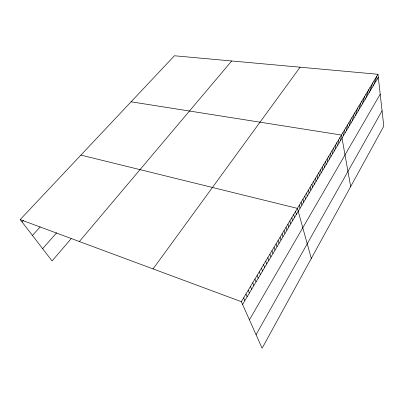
<?xml version="1.0" encoding="UTF-8"?>
<svg xmlns="http://www.w3.org/2000/svg" width="404" height="404" viewBox="0 0 404 404"><rect width="100%" height="100%" fill="white"/><g stroke="black" fill="none" stroke-linecap="round" stroke-linejoin="round"><path stroke-width="0.61" d="M256.065 334.679L382.073 110.787M249.435 319.816L380.204 94.183M242.572 304.424L378.306 77.27M377.967 74.28L383.8 126.159L262.11 348.233L241.345 301.677L377.967 74.28L174.432 55.767L20.2 219.574L52.091 260.944L71.119 238.734M153.081 268.907L300.096 67.2M79.361 241.536L231.694 60.979M42.642 248.687L56.631 232.81M32.436 235.446L40.153 226.947M22.038 221.958L23.654 220.231M131.083 101.803L341.461 135.047L350.677 186.603M80.906 155.096L297.405 208.373L311.302 258.464M20.2 219.574L241.345 301.677M243.657 297.829L244.864 300.586M245.95 294.011L247.142 296.778M248.223 290.229L249.394 293.001M250.48 286.476L251.631 289.259M252.712 282.76L253.848 285.552M254.929 279.073L256.045 281.871M257.126 275.417L258.227 278.225M259.302 271.791L260.388 274.609M261.459 268.2L262.529 271.023M263.6 264.635L264.655 267.468M265.721 261.105L266.761 263.943M267.827 257.601L268.847 260.449M269.912 254.126L270.922 256.979M271.983 250.682L272.973 253.545M274.038 247.268L275.013 250.132M276.073 243.88L277.033 246.753M278.088 240.516L279.038 243.4M280.093 237.188L281.027 240.072M282.078 233.881L282.997 236.769M284.047 230.603L284.951 233.497M286.002 227.351L286.896 230.25M287.941 224.124L288.82 227.028M289.865 220.922L290.729 223.836M291.769 217.751L292.622 220.665M293.663 214.6L294.501 217.519M295.541 211.474L296.364 214.398M299.263 205.277L300.066 208.206M301.111 202.202L301.899 205.136M302.944 199.152L303.722 202.091M304.762 196.122L305.53 199.066M306.57 193.117L307.318 196.066M308.358 190.138L309.1 193.087M310.136 187.183L310.863 190.132M311.898 184.249L312.615 187.203M313.65 181.335L314.352 184.295M315.383 178.447L316.079 181.406M317.11 175.578L317.791 178.543M318.817 172.73L319.488 175.7M320.513 169.907L321.175 172.877M322.2 167.105L322.852 170.079M323.872 164.322L324.513 167.296M325.528 161.56L326.159 164.539M327.174 158.822L327.796 161.797M328.811 156.101L329.422 159.08M330.432 153.399L331.033 156.383M332.043 150.722L332.633 153.702M333.638 148.061L334.224 151.046M335.229 145.42L335.8 148.404M336.805 142.799L337.365 145.783M338.365 140.193L338.921 143.183M339.921 137.613L340.461 140.602M342.991 132.497L343.516 135.492M344.511 129.972L345.026 132.961M346.021 127.457L346.526 130.452M347.516 124.967L348.016 127.962M349.006 122.493L349.495 125.487M350.48 120.033L350.965 123.028M351.945 117.594L352.419 120.589M353.404 115.17L353.869 118.165M354.848 112.761L355.308 115.761M356.283 110.373L356.732 113.367M357.712 107.999L358.151 110.999M359.126 105.641L359.56 108.641M360.53 103.303L360.959 106.297M361.928 100.98L362.348 103.974M363.317 98.672L363.726 101.667M364.691 96.379L365.1 99.374M366.059 94.102L366.458 97.096M367.418 91.839L367.812 94.834M368.771 89.592L369.155 92.587M370.109 87.36L370.488 90.355M371.443 85.143L371.811 88.138M372.766 82.941L373.129 85.936M374.079 80.755L374.437 83.749M375.387 78.583L375.735 81.573M376.68 76.422L377.023 79.416"/></g></svg>
